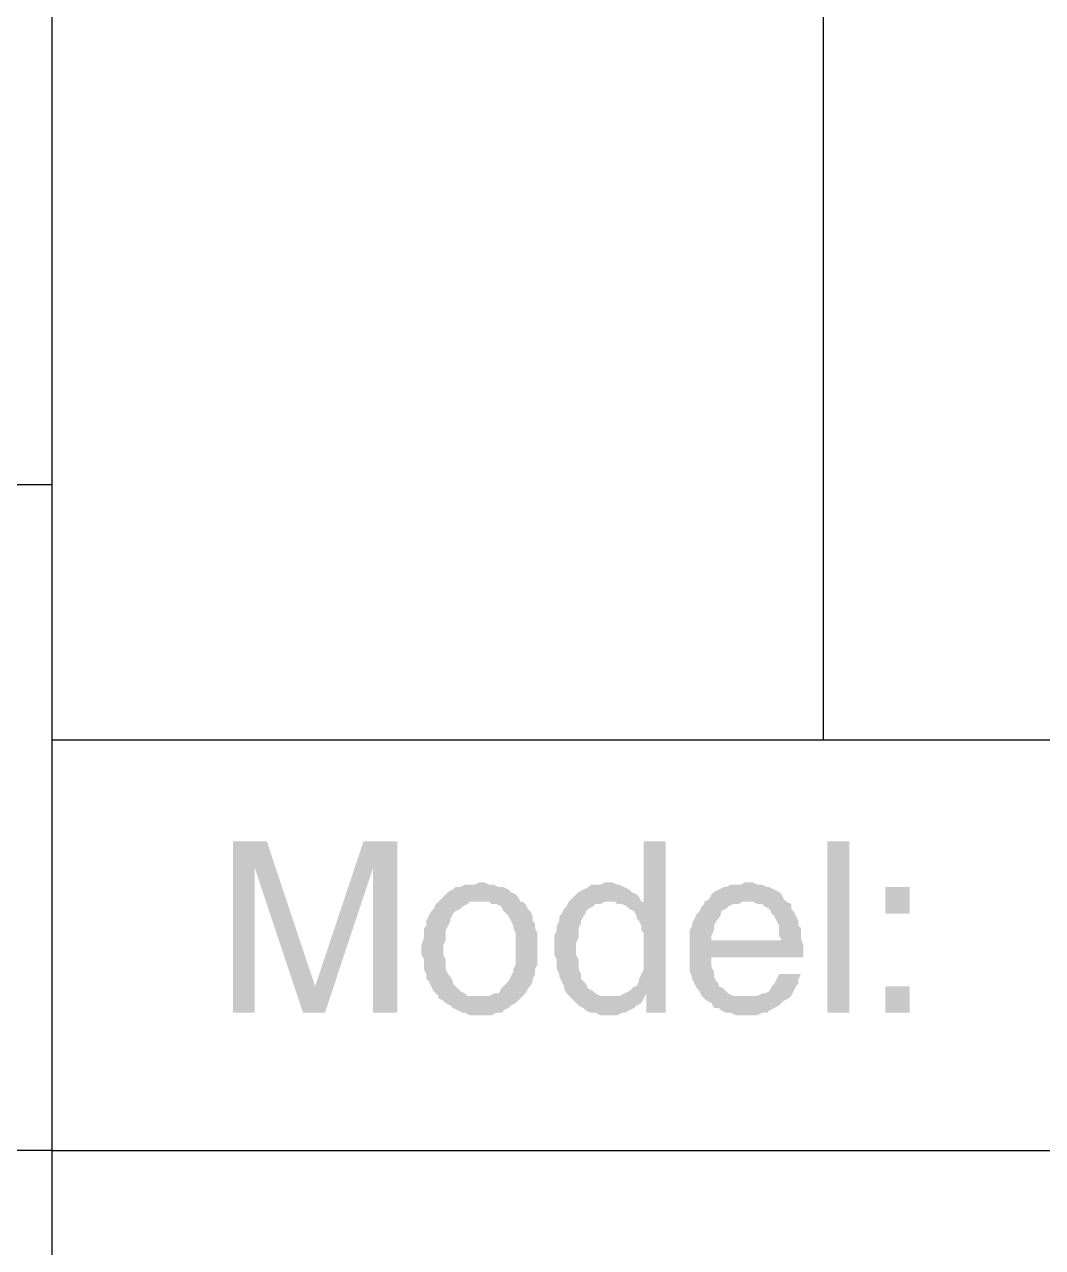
# Model space of a CAD drawing. Header units: millimetres. Extents: x 7018 to 13530, y 4187 to 5692.
# Drawn here: x 7531.02 to 7550.04, y 4550.47 to 4573.32 of the extents above; entities that cross this region are included whole.
import ezdxf

# ---------------------------------------------------------------- set-up
doc = ezdxf.new("R2010")
doc.units = ezdxf.units.MM

msp = doc.modelspace()

# ---------------------------------------------------------------- hatches: boundary and pattern name
at = {"transparency": 33554559}
for points in [[(7535.55, 4558.061), (7534.919, 4558.061), (7534.919, 4554.857), (7535.325, 4554.857), (7535.325, 4557.565)], [(7535.55, 4558.061), (7535.325, 4557.565), (7536.227, 4554.857), (7536.453, 4555.354)], [(7537.988, 4558.061), (7537.356, 4558.061), (7536.453, 4555.354), (7536.227, 4554.857), (7536.634, 4554.857), (7537.536, 4557.565), (7537.536, 4557.565)], [(7537.988, 4558.061), (7537.536, 4557.565), (7537.536, 4554.857), (7537.988, 4554.857)], [(7542.997, 4558.061), (7542.591, 4558.061), (7542.591, 4556.888), (7542.275, 4556.843), (7542.32, 4556.798), (7542.411, 4556.753), (7542.456, 4556.662), (7542.456, 4556.617), (7542.501, 4556.572), (7542.546, 4556.482), (7542.546, 4556.392), (7542.591, 4556.346), (7542.591, 4555.669), (7542.546, 4555.579), (7542.501, 4555.489), (7542.501, 4555.444), (7542.456, 4555.354), (7542.411, 4555.354), (7542.365, 4555.308), (7542.32, 4555.263), (7542.23, 4555.218), (7542.636, 4555.218), (7542.636, 4554.857), (7542.997, 4554.857)], [(7546.021, 4554.857), (7546.021, 4558.061), (7546.427, 4558.061), (7546.427, 4554.857)], [(7539.522, 4557.294), (7539.522, 4557.294), (7539.432, 4557.249), (7539.251, 4557.249), (7539.161, 4557.204), (7539.071, 4557.204), (7539.026, 4557.159), (7538.935, 4557.114), (7538.89, 4557.069), (7538.8, 4556.978), (7538.755, 4556.933), (7538.755, 4556.933), (7538.71, 4556.888), (7538.665, 4556.798), (7538.619, 4556.753), (7538.574, 4556.662), (7538.529, 4556.572), (7538.529, 4556.482), (7538.484, 4556.437), (7538.484, 4556.256), (7538.439, 4556.121), (7538.439, 4556.031), (7538.439, 4555.94), (7538.484, 4555.85), (7538.484, 4555.669), (7538.529, 4555.579), (7538.529, 4555.489), (7538.574, 4555.444), (7538.619, 4555.354), (7538.665, 4555.263), (7538.71, 4555.218), (7538.755, 4555.173), (7538.755, 4555.128), (7539.522, 4555.173), (7539.296, 4555.173), (7539.251, 4555.218), (7539.161, 4555.263), (7539.116, 4555.308), (7539.026, 4555.399), (7539.026, 4555.444), (7538.98, 4555.534), (7538.935, 4555.579), (7538.89, 4555.669), (7538.89, 4555.85), (7538.845, 4555.94), (7538.845, 4556.121), (7538.89, 4556.211), (7538.89, 4556.392), (7538.935, 4556.482), (7538.98, 4556.572), (7538.98, 4556.617), (7539.026, 4556.707), (7539.071, 4556.753), (7539.161, 4556.798), (7539.206, 4556.843), (7539.296, 4556.888), (7539.342, 4556.933), (7540.289, 4556.933), (7540.244, 4557.023), (7540.199, 4557.069), (7540.109, 4557.114), (7540.064, 4557.159), (7539.973, 4557.204), (7539.883, 4557.204), (7539.793, 4557.249), (7539.703, 4557.249), (7539.612, 4557.294)], [(7541.914, 4557.294), (7541.869, 4557.294), (7541.779, 4557.249), (7541.598, 4557.249), (7541.553, 4557.204), (7541.463, 4557.159), (7541.373, 4557.114), (7541.327, 4557.069), (7541.282, 4557.023), (7541.192, 4556.933), (7542.049, 4556.933), (7542.095, 4556.888), (7542.185, 4556.888), (7542.275, 4556.843), (7542.591, 4556.888), (7542.591, 4556.933), (7542.546, 4556.933), (7542.501, 4557.023), (7542.456, 4557.069), (7542.365, 4557.114), (7542.32, 4557.159), (7542.23, 4557.204), (7542.14, 4557.249), (7542.095, 4557.249), (7542.004, 4557.294)], [(7544.532, 4557.294), (7544.487, 4557.294), (7544.396, 4557.249), (7544.216, 4557.249), (7544.126, 4557.204), (7544.08, 4557.204), (7543.99, 4557.159), (7543.9, 4557.114), (7543.855, 4557.069), (7543.81, 4556.978), (7543.719, 4556.933), (7544.622, 4556.933), (7544.712, 4556.888), (7544.803, 4556.888), (7544.848, 4556.843), (7544.938, 4556.798), (7544.983, 4556.707), (7544.983, 4556.707), (7545.028, 4556.662), (7545.073, 4556.572), (7545.118, 4556.482), (7545.118, 4556.301), (7545.164, 4556.211), (7543.449, 4556.211), (7543.449, 4555.624), (7543.494, 4555.534), (7543.494, 4555.489), (7543.539, 4555.399), (7543.584, 4555.308), (7543.629, 4555.263), (7543.674, 4555.173), (7543.719, 4555.128), (7544.532, 4555.173), (7544.261, 4555.173), (7544.171, 4555.218), (7544.126, 4555.263), (7544.08, 4555.308), (7543.99, 4555.354), (7543.99, 4555.399), (7543.945, 4555.444), (7543.9, 4555.534), (7543.9, 4555.624), (7543.855, 4555.715), (7543.855, 4555.895), (7545.57, 4555.895), (7545.57, 4556.121), (7545.525, 4556.256), (7545.525, 4556.437), (7545.48, 4556.482), (7545.48, 4556.572), (7545.434, 4556.662), (7545.389, 4556.753), (7545.344, 4556.798), (7545.344, 4556.888), (7545.254, 4556.933), (7545.209, 4556.978), (7545.164, 4557.069), (7545.118, 4557.114), (7545.028, 4557.159), (7544.938, 4557.204), (7544.893, 4557.204), (7544.803, 4557.249), (7544.712, 4557.249), (7544.622, 4557.294)], [(7547.556, 4556.707), (7547.556, 4557.204), (7547.104, 4557.204), (7547.104, 4556.707)], [(7540.289, 4556.933), (7539.522, 4556.933), (7539.703, 4556.933), (7539.748, 4556.888), (7539.838, 4556.888), (7539.928, 4556.843), (7539.973, 4556.753), (7540.019, 4556.707), (7540.064, 4556.662), (7540.109, 4556.572), (7540.154, 4556.482), (7540.154, 4556.437), (7540.199, 4556.346), (7540.199, 4555.76), (7540.154, 4555.669), (7540.154, 4555.624), (7540.109, 4555.534), (7540.064, 4555.444), (7540.019, 4555.399), (7539.973, 4555.354), (7539.928, 4555.308), (7539.883, 4555.218), (7539.793, 4555.218), (7539.703, 4555.173), (7539.522, 4555.173), (7538.755, 4555.128), (7538.845, 4555.083), (7538.89, 4555.038), (7538.98, 4554.992), (7539.026, 4554.947), (7539.116, 4554.902), (7539.206, 4554.857), (7539.251, 4554.857), (7539.342, 4554.812), (7539.748, 4554.812), (7539.838, 4554.857), (7539.928, 4554.857), (7539.973, 4554.902), (7540.064, 4554.947), (7540.109, 4554.992), (7540.199, 4555.038), (7540.244, 4555.083), (7540.334, 4555.173), (7540.334, 4555.173), (7540.38, 4555.218), (7540.425, 4555.308), (7540.47, 4555.354), (7540.515, 4555.444), (7540.515, 4555.489), (7540.56, 4555.579), (7540.56, 4555.669), (7540.605, 4555.76), (7540.605, 4556.031), (7540.605, 4556.346), (7540.56, 4556.437), (7540.56, 4556.527), (7540.515, 4556.572), (7540.515, 4556.662), (7540.47, 4556.753), (7540.425, 4556.798), (7540.38, 4556.888), (7540.334, 4556.933)], [(7541.192, 4556.933), (7541.147, 4556.843), (7541.102, 4556.798), (7541.057, 4556.707), (7541.011, 4556.662), (7541.011, 4556.572), (7540.966, 4556.482), (7540.966, 4556.392), (7540.921, 4556.301), (7540.921, 4555.94), (7540.966, 4555.85), (7540.966, 4555.669), (7541.011, 4555.579), (7541.011, 4555.534), (7541.057, 4555.444), (7541.102, 4555.354), (7541.102, 4555.308), (7541.147, 4555.218), (7541.192, 4555.173), (7541.282, 4555.083), (7541.327, 4555.038), (7541.373, 4554.992), (7541.463, 4554.947), (7541.508, 4554.902), (7541.598, 4554.857), (7541.688, 4554.857), (7541.779, 4554.812), (7542.095, 4554.812), (7542.185, 4554.857), (7542.23, 4554.857), (7542.32, 4554.902), (7542.411, 4554.947), (7542.456, 4554.992), (7542.546, 4555.038), (7542.591, 4555.128), (7541.959, 4555.173), (7541.779, 4555.173), (7541.688, 4555.218), (7541.643, 4555.263), (7541.553, 4555.308), (7541.508, 4555.399), (7541.463, 4555.444), (7541.418, 4555.489), (7541.418, 4555.579), (7541.373, 4555.669), (7541.373, 4555.85), (7541.327, 4555.94), (7541.327, 4556.166), (7541.373, 4556.256), (7541.373, 4556.437), (7541.418, 4556.527), (7541.418, 4556.572), (7541.463, 4556.662), (7541.508, 4556.707), (7541.508, 4556.753), (7541.553, 4556.798), (7541.643, 4556.843), (7541.688, 4556.888), (7541.779, 4556.888), (7541.869, 4556.933), (7541.959, 4556.933)], [(7543.719, 4556.933), (7543.719, 4556.888), (7543.674, 4556.843), (7543.629, 4556.753), (7543.584, 4556.707), (7543.539, 4556.617), (7543.494, 4556.527), (7543.494, 4556.482), (7543.449, 4556.392), (7543.449, 4556.211), (7543.855, 4556.211), (7543.855, 4556.301), (7543.9, 4556.392), (7543.9, 4556.482), (7543.945, 4556.572), (7543.99, 4556.617), (7544.035, 4556.707), (7544.035, 4556.753), (7544.126, 4556.798), (7544.171, 4556.843), (7544.261, 4556.888), (7544.351, 4556.888), (7544.441, 4556.933), (7544.532, 4556.933)], [(7545.525, 4555.579), (7545.118, 4555.579), (7545.073, 4555.489), (7545.028, 4555.399), (7544.983, 4555.354), (7544.938, 4555.263), (7544.848, 4555.218), (7544.803, 4555.218), (7544.712, 4555.173), (7544.532, 4555.173), (7543.719, 4555.128), (7543.719, 4555.128), (7543.765, 4555.083), (7543.855, 4555.038), (7543.9, 4554.947), (7543.99, 4554.947), (7544.035, 4554.902), (7544.126, 4554.857), (7544.216, 4554.857), (7544.306, 4554.812), (7544.712, 4554.812), (7544.803, 4554.857), (7544.893, 4554.857), (7544.938, 4554.902), (7545.028, 4554.947), (7545.118, 4554.992), (7545.164, 4555.038), (7545.209, 4555.083), (7545.299, 4555.128), (7545.344, 4555.173), (7545.389, 4555.263), (7545.434, 4555.354), (7545.48, 4555.399), (7545.48, 4555.489)], [(7542.23, 4555.218), (7542.14, 4555.173), (7541.959, 4555.173), (7542.591, 4555.128), (7542.636, 4555.218)], [(7547.556, 4554.857), (7547.556, 4555.354), (7547.104, 4555.354), (7547.104, 4554.857)]]:
    msp.add_hatch(color=256, dxfattribs=at).paths.add_polyline_path(points)

# ---------------------------------------------------------------- linework, layer by layer
msp.add_line((7545.941, 4815.918), (7545.941, 4559.957))
for points in [[(7531.534, 4815.918), (7531.534, 4529.177)], [(7518.716, 4564.724), (7531.534, 4564.724)], [(7531.534, 4559.957), (7927.972, 4559.957)], [(7531.534, 4552.285), (7518.716, 4552.285)], [(7531.534, 4552.285), (7827.664, 4552.285)]]:
    msp.add_lwpolyline(points)

doc.saveas('drawing.dxf')
